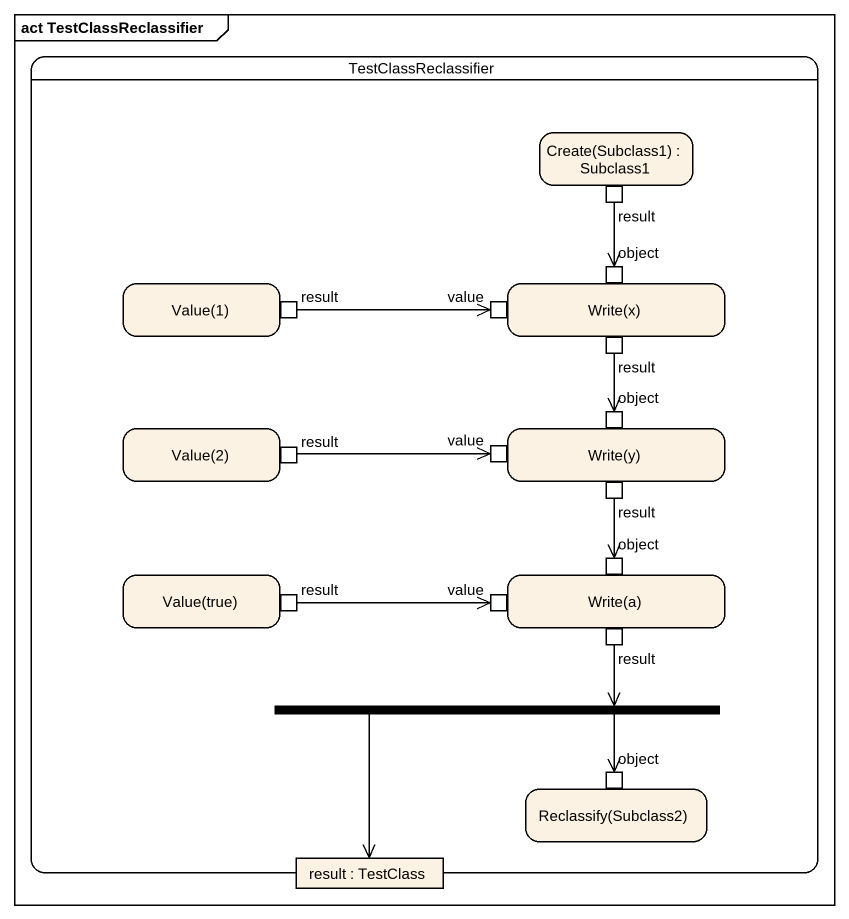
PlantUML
@startuml
mainframe act TestClassReclassifier
hide empty description
state TestClassReclassifier {
  state "Create(Subclass1) : Subclass1" as Create_Subclass1 {
    state result <<outputPin>>
  }
  state "Value(1)" as Value_1 {
    state "result" as result_2 <<outputPin>>
  }
  state "Write(x)" as Write_x {
    state "object" as object_ <<inputPin>>
    state value <<inputPin>>
    state "result" as result_3 <<outputPin>>
  }
  state "Value(2)" as Value_2 {
    state "result" as result_4 <<outputPin>>
  }
  state "Write(y)" as Write_y {
    state "value" as value_2 <<inputPin>>
    state "object" as object__2 <<inputPin>>
    state "result" as result_5 <<outputPin>>
  }
  state "Value(true)" as Value_true {
    state "result" as result_6 <<outputPin>>
  }
  state "Write(a)" as Write_a {
    state "object" as object__3 <<inputPin>>
    state "value" as value_3 <<inputPin>>
    state "result" as result_7 <<outputPin>>
  }
  state fork1 <<fork>>
  state "Reclassify(Subclass2)" as Reclassify_Subclass2 {
    state "object" as object__4 <<inputPin>>
  }
  state "result : TestClass" as result_8 <<object>>
}
result --> object_
result_2 -right-> value
result_3 --> object__2
result_4 -right-> value_2
result_5 --> object__3
result_6 -right-> value_3
result_7 --> fork1
fork1 --> object__4
fork1 --> result_8
@enduml
